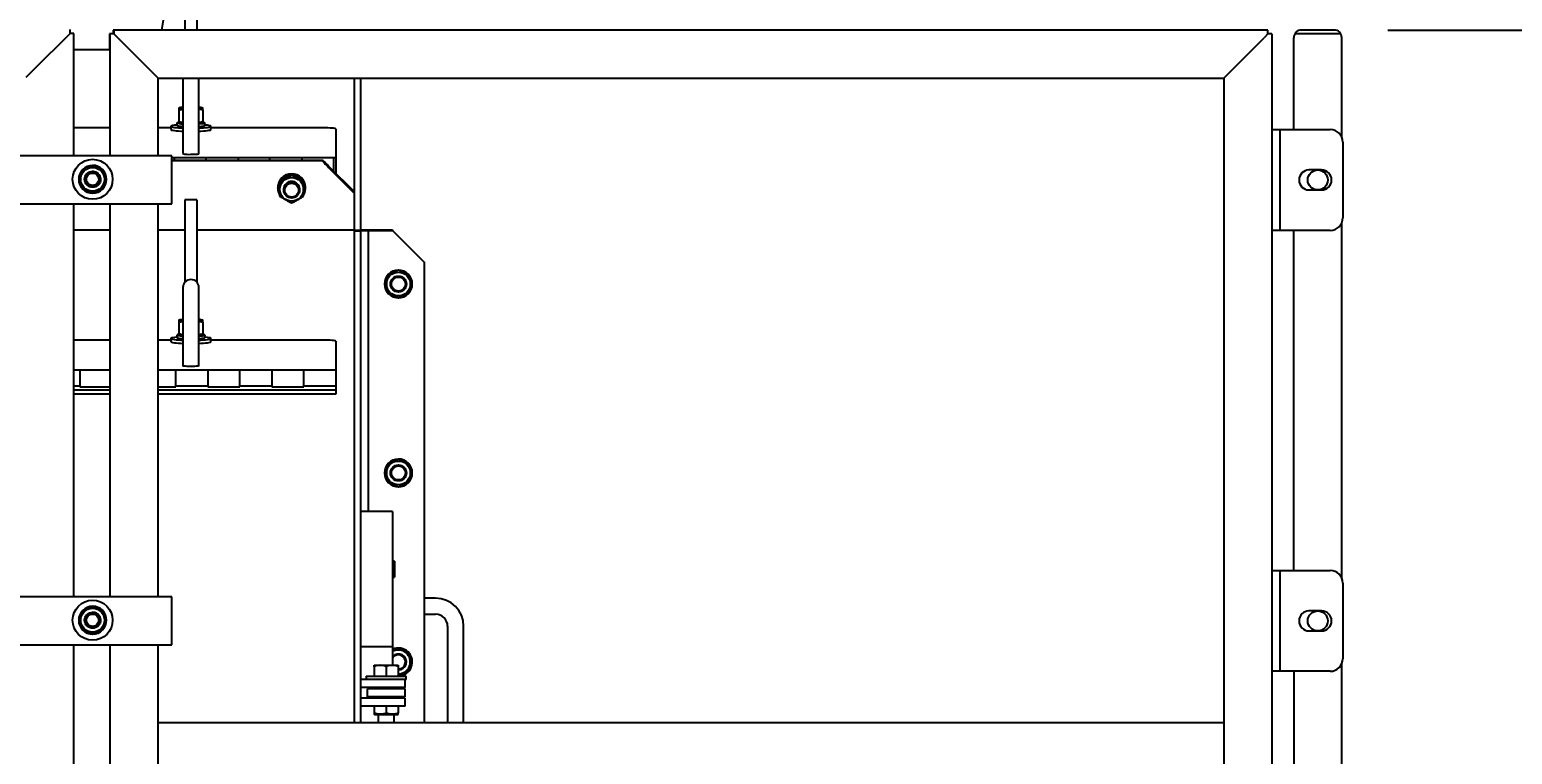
# Model space of a CAD drawing. Header units: millimetres. Extents: x 1293 to 41893, y 1011 to 26911.
# Drawn here: x 25248 to 26033, y 6702 to 7086 of the extents above; entities that cross this region are included whole.
import ezdxf

# ---------------------------------------------------------------- set-up
doc = ezdxf.new("R2010")
doc.units = ezdxf.units.MM
doc.header["$LTSCALE"] = 50
doc.layers.add('CAPA_1', color=7, linetype='Continuous')
doc.styles.add('SLDTEXTSTYLE0', font='TXT', dxfattribs={"width": 0.75})
doc.dimstyles.new('SLDDIMSTYLE0', dxfattribs={"dimtxt": 100, "dimasz": 100, "dimexe": 0, "dimexo": 0.0625, "dimgap": 25, "dimtad": 2, "dimdec": 0, "dimlfac": 1.5, "dimrnd": 1e-09, "dimzin": 12, "dimdsep": 46, "dimtxsty": 'SLDTEXTSTYLE0', "dimsah": 1, "dimcen": 0.09, "dimadec": 0, "dimazin": 3, "dimtfac": 1, "dimtdec": 0, "dimtofl": 0, "dimtmove": 0, "dimatfit": 3, "dimfxl": 1, "dimfrac": 2, "dimtolj": 1, "dimtzin": 12, "dimarcsym": 0})

# ---------------------------------------------------------------- blocks, each defined once
blk = doc.blocks.new('_D_24')
at = {"layer": 'CAPA_1', "transparency": 16777216}
for p, q in [((25738.45, 8765.65), (26713.41, 8765.65)), ((26663.41, 8765.65), (26663.41, 4708.49)), ((25889.21, 4708.49), (26713.41, 4708.49))]:
    blk.add_line(p, q, dxfattribs=at)
for points in [[(26663.41, 8765.65), (26648.02, 8665.65), (26678.79, 8665.65)], [(26663.41, 4708.49), (26678.79, 4808.49), (26648.02, 4808.49)]]:
    blk.add_solid(points, dxfattribs=at)
at = {"layer": 'CAPA_1', "transparency": 16777216, "insert": (26534.5, 6589.29), "char_height": 100, "attachment_point": 1, "rotation": 90, "style": 'SLDTEXTSTYLE0'}
blk.add_mtext('6086', dxfattribs=at)
blk = doc.blocks.new('_D_27')
at = {"layer": 'CAPA_1', "transparency": 16777216}
for p, q in [((25966.9, 7085.53), (26435.9, 7085.53)), ((26385.9, 7085.53), (26385.9, 4708.49)), ((25889.21, 4708.49), (26435.9, 4708.49))]:
    blk.add_line(p, q, dxfattribs=at)
for points in [[(26385.9, 7085.53), (26370.52, 6985.53), (26401.28, 6985.53)], [(26385.9, 4708.49), (26401.28, 4808.49), (26370.52, 4808.49)]]:
    blk.add_solid(points, dxfattribs=at)
at = {"layer": 'CAPA_1', "transparency": 16777216, "insert": (26256.99, 5749.23), "char_height": 100, "attachment_point": 1, "rotation": 90, "style": 'SLDTEXTSTYLE0'}
blk.add_mtext('3566', dxfattribs=at)
blk = doc.blocks.new('_D_28')
at = {"layer": 'CAPA_1', "transparency": 16777216}
for p, q in [((23097.89, 7144.96), (23097.89, 9212.28)), ((25942.46, 7144.96), (25942.46, 9212.28)), ((25942.46, 9162.28), (23097.89, 9162.28))]:
    blk.add_line(p, q, dxfattribs=at)
for points in [[(23097.89, 9162.28), (23197.89, 9146.89), (23197.89, 9177.66)], [(25942.46, 9162.28), (25842.46, 9177.66), (25842.46, 9146.89)]]:
    blk.add_solid(points, dxfattribs=at)
at = {"layer": 'CAPA_1', "transparency": 16777216, "insert": (24372.4, 9291.18), "char_height": 100, "attachment_point": 1, "style": 'SLDTEXTSTYLE0'}
blk.add_mtext('4267', dxfattribs=at)

msp = doc.modelspace()

# ---------------------------------------------------------------- linework, layer by layer
at = {"color": 7, "linetype": 'Continuous', "lineweight": 25}
for p, q in [((25317.9365508, 7085.5262403), (25530.5654071, 8380.2996999)), ((25330.1154593, 7135.1772615), (25330.1154593, 7085.5262403)), ((25336.4654593, 7135.1772615), (25336.4654593, 7085.5262403)), ((25249.9746964, 7064.3902403), (25269.3106964, 7083.7262403)), ((25269.3106964, 7083.7262403), (25269.3106964, 7085.7262403)), ((25271.3106964, 7083.7262403), (25269.3106964, 7083.7262403)), ((25271.3106964, 7018.8595736), (25271.3106964, 7083.7262403)), ((25290.1820298, 7083.4942403), (25290.1820298, 7074.9605382)), ((25292.5340298, 7083.4942403), (25290.1820298, 7083.4942403)), ((25290.5020298, 7018.8595736), (25290.5020298, 7083.4942403)), ((25292.2140298, 7085.5262403), (25292.2140298, 7083.4942403)), ((25903.3966964, 7085.5262403), (25292.2140298, 7085.5262403)), ((25292.5340298, 7085.5262403), (25292.5340298, 7083.4942403)), ((25292.5340298, 7083.4942403), (25294.5660298, 7081.4622403)), ((25294.5660298, 7081.4622403), (25311.8380298, 7064.1902403)), ((25884.0926964, 7064.1902403), (25901.3646964, 7081.4622403)), ((25903.3966964, 7083.4942403), (25901.3646964, 7081.4622403)), ((25903.3966964, 7083.4942403), (25903.3966964, 7085.5262403)), ((25905.4286964, 7083.4942403), (25903.3966964, 7083.4942403)), ((25905.4286964, 7083.4942403), (25905.4286964, 6289.4929069)), ((25917.0620298, 7032.8262403), (25917.0620298, 7081.4622403)), ((25941.917557, 7083.4942403), (25917.6065025, 7083.4942403)), ((25938.3980298, 7085.5262403), (25921.1260298, 7085.5262403)), ((25942.4620298, 7028.7723627), (25942.4620298, 7081.4622403)), ((25290.5020298, 7074.9605382), (25271.3106964, 7074.9605382)), ((25249.9746964, 7064.3902403), (25245.9106964, 7060.3262403)), ((25311.8380298, 7064.1902403), (25315.9020298, 7060.1262403)), ((25884.0926964, 7064.1902403), (25880.0286964, 7060.1262403)), ((25315.9020298, 7018.8595736), (25315.9020298, 7060.1262403)), ((25315.9020298, 7060.1262403), (25880.0286964, 7060.1262403)), ((25329.0571259, 7060.1262403), (25329.0571259, 7020.1332965)), ((25337.5237926, 7020.1332965), (25337.5237926, 7060.1262403)), ((25419.9571259, 6718.8595736), (25419.9571259, 7060.1262403)), ((25423.1321259, 7060.1262403), (25423.1321259, 6718.8595736)), ((25880.0286964, 7060.1262403), (25880.0286964, 6289.4929069)), ((25327.0670911, 7044.2602071), (25326.9404593, 7044.1883153)), ((25326.9404593, 7043.2441342), (25326.9404593, 7037.0506471)), ((25339.6404593, 7044.1883153), (25339.5138275, 7044.2602071)), ((25339.6404593, 7043.2441342), (25339.6404593, 7037.0506471)), ((25290.5020298, 7033.772062), (25271.3106964, 7033.772062)), ((25322.7071259, 7033.772062), (25315.9020298, 7033.772062)), ((25322.7071259, 7034.54913), (25322.7071259, 7032.8628109)), ((25325.9244593, 7036.2649597), (25325.9244593, 7035.0761047)), ((25325.9549712, 7036.3258572), (25326.4819459, 7036.8484571)), ((25325.9552261, 7035.014954), (25326.4821825, 7034.4923723)), ((25326.4819459, 7036.8484571), (25326.9404593, 7036.8446506)), ((25326.4870518, 7036.8533299), (25326.4821368, 7036.8484555)), ((25326.4870518, 7036.8533299), (25326.9404593, 7036.8492382)), ((25326.9404593, 7036.7731996), (25327.0670911, 7036.7013077)), ((25339.5138275, 7036.7013077), (25339.6404593, 7036.7731996)), ((25340.6256925, 7036.3261105), (25340.098736, 7036.8486922)), ((25340.098736, 7034.4923723), (25340.6256925, 7035.014954)), ((25340.6564593, 7035.0761047), (25340.6564593, 7036.2649597)), ((25343.8737926, 7032.8628109), (25343.8737926, 7034.54913)), ((25403.2904593, 7033.772062), (25343.8737926, 7033.772062)), ((25409.9571259, 7033.1658946), (25409.9571259, 7009.7701801)), ((25905.4286964, 7032.8262403), (25936.3286964, 7032.8262403)), ((25909.6620298, 7032.8262403), (25909.6620298, 6979.4929069)), ((25942.9953631, 7026.1595736), (25942.9953631, 6986.1595736)), ((25323.2396964, 7018.8595736), (25238.5730298, 7018.8595736)), ((25323.2396964, 6993.4595736), (25323.2396964, 7018.8595736)), ((25409.9571259, 7017.8531137), (25323.2396964, 7017.8531137)), ((25403.0369443, 7016.4365152), (25323.2396964, 7016.4365152)), ((25403.0237926, 7016.3271345), (25323.2396964, 7016.3271345)), ((25324.3571259, 7017.8531137), (25324.3571259, 7016.4365152)), ((25341.2904593, 7016.4365152), (25341.2904593, 7017.8531137)), ((25358.2237926, 7017.8531137), (25358.2237926, 7016.4365152)), ((25375.1571259, 7016.4365152), (25375.1571259, 7017.8531137)), ((25392.0904593, 7017.8531137), (25392.0904593, 7016.4365152)), ((25403.0237926, 7016.2309054), (25403.0237926, 7016.4233635)), ((25403.0237926, 7016.3271345), (25419.9571259, 6999.4639435)), ((25409.0237926, 7010.7369043), (25409.0237926, 7017.8531137)), ((25277.7089903, 7008.3581085), (25277.3298396, 7008.2139364)), ((25277.8221015, 7008.9969241), (25278.0618247, 7009.0648359)), ((25278.0016898, 7009.2146077), (25278.1423296, 7009.3161706)), ((25386.6237926, 7009.1759353), (25386.6237926, 7008.5819318)), ((25406.1987926, 7013.5502024), (25419.9571259, 6999.8488598)), ((25406.1987926, 7012.7803699), (25419.9571259, 6999.0790272)), ((25931.7786964, 7011.4512403), (25925.1120298, 7011.4512403)), ((25277.1245471, 7007.5975787), (25277.2622805, 7007.6753309)), ((25379.2577926, 7001.97633), (25379.2577926, 7002.0848764)), ((25379.7869593, 7001.9282155), (25379.2577926, 7001.97633)), ((25379.258021, 7001.9185703), (25379.258021, 7001.9763093)), ((25379.258021, 7001.9185703), (25379.7871712, 7001.8746052)), ((25380.3211139, 7001.9282155), (25379.7869593, 7001.9282155)), ((25380.3213093, 7001.8787937), (25379.7871712, 7001.8746052)), ((25380.2737926, 7005.5253588), (25380.2737926, 7004.9313892)), ((25382.3904593, 7001.2261282), (25382.3904593, 7000.7954839)), ((25390.8571259, 7000.7954839), (25390.8571259, 7001.2261282)), ((25392.9737926, 7005.5253588), (25392.9737926, 7004.9313892)), ((25393.9897926, 7001.97633), (25393.9897926, 7002.0848764)), ((25925.1120298, 7000.8679069), (25931.7786964, 7000.8679069)), ((25238.5730298, 6993.4595736), (25323.2396964, 6993.4595736)), ((25271.3106964, 6785.5262403), (25271.3106964, 6993.4595736)), ((25281.2661964, 7000.1694069), (25281.2661964, 6999.1534069)), ((25281.316198, 7000.1694069), (25281.3200298, 6999.6827856)), ((25281.3241964, 6999.1536353), (25281.3200298, 6999.6827856)), ((25290.5020298, 6785.5262403), (25290.5020298, 6993.4595736)), ((25315.9020298, 6785.5262403), (25315.9020298, 6993.4595736)), ((25336.4654593, 6995.6084048), (25330.1154593, 6995.6084048)), ((25330.1154593, 6995.6084048), (25330.1154593, 6952.0113739)), ((25336.4654593, 6995.6084048), (25336.4654593, 6952.0113739)), ((25290.5020298, 6979.5214224), (25271.3106964, 6979.5214224)), ((25330.1154593, 6979.5214224), (25315.9020298, 6979.5214224)), ((25419.9571259, 6979.5214224), (25336.4654593, 6979.5214224)), ((25419.9571259, 6979.6823797), (25423.1321259, 6979.6823797)), ((25419.9571259, 6979.1954288), (25423.1321259, 6979.1954288)), ((25423.1321259, 6979.7855382), (25440.0654593, 6979.7855382)), ((25423.1321259, 6979.4389042), (25440.0654593, 6979.4389042)), ((25427.3654593, 6830.7855382), (25427.3654593, 6979.4389042)), ((25440.0654593, 6979.7855382), (25440.0654593, 6979.4389042)), ((25440.0654593, 6979.4389042), (25453.8237926, 6965.6805709)), ((25936.3286964, 6979.4929069), (25905.4286964, 6979.4929069)), ((25917.0620298, 6799.4929069), (25917.0620298, 6979.4929069)), ((25942.4620298, 6795.4390293), (25942.4620298, 6983.5467845)), ((25453.8237926, 6965.6805709), (25456.9987926, 6962.5055709)), ((25456.9987926, 6718.8595736), (25456.9987926, 6962.5055709)), ((25329.0571259, 6949.2112871), (25329.0571259, 6907.8419707)), ((25337.5237926, 6907.8419707), (25337.5237926, 6949.2112871)), ((25436.8294473, 6951.1122212), (25435.7661259, 6951.1122212)), ((25435.7663543, 6951.0542212), (25436.2955046, 6951.0583879)), ((25436.8296427, 6951.0625938), (25436.2955046, 6951.0583879)), ((25327.0670911, 6931.9688813), (25326.9404593, 6931.8969894)), ((25326.9404593, 6930.9528083), (25326.9404593, 6924.7593212)), ((25339.6404593, 6931.8969894), (25339.5138275, 6931.9688813)), ((25339.6404593, 6930.9528083), (25339.6404593, 6924.7593212)), ((25322.7071259, 6922.2578042), (25322.7071259, 6920.5714851)), ((25325.9244593, 6923.9736338), (25325.9244593, 6922.7847789)), ((25326.4821825, 6924.5573663), (25325.9552261, 6924.0347846)), ((25325.9552261, 6922.7236281), (25326.4821825, 6922.2010464)), ((25326.9404593, 6924.4818738), (25327.0670911, 6924.4099819)), ((25339.5138275, 6924.4099819), (25339.6404593, 6924.4818738)), ((25339.6404593, 6924.5579124), (25340.0938668, 6924.562004)), ((25339.6404593, 6924.5533248), (25340.0989726, 6924.5571312)), ((25340.0987818, 6924.5571296), (25340.0938668, 6924.562004)), ((25340.098736, 6922.2010464), (25340.6256925, 6922.7236281)), ((25340.0989726, 6924.5571312), (25340.6259473, 6924.0345313)), ((25340.6564593, 6922.7847789), (25340.6564593, 6923.9736338)), ((25343.8737926, 6920.5714851), (25343.8737926, 6922.2578042)), ((25290.5020298, 6921.4807361), (25271.3106964, 6921.4807361)), ((25322.7071259, 6921.4807361), (25315.9020298, 6921.4807361)), ((25403.2904593, 6921.4807361), (25343.8737926, 6921.4807361)), ((25409.9571259, 6920.8745687), (25409.9571259, 6892.859859)), ((25290.5020298, 6905.5617879), (25271.3106964, 6905.5617879)), ((25274.4904593, 6905.5617879), (25274.4904593, 6896.6155652)), ((25409.9571259, 6905.5617879), (25315.9020298, 6905.5617879)), ((25325.2904593, 6896.6155652), (25325.2904593, 6905.5617879)), ((25342.2237926, 6905.5617879), (25342.2237926, 6896.6155652)), ((25359.1571259, 6896.6155652), (25359.1571259, 6905.5617879)), ((25376.0904593, 6905.5617879), (25376.0904593, 6896.6155652)), ((25393.0237926, 6896.6155652), (25393.0237926, 6905.5617879)), ((25274.4904593, 6896.9927216), (25271.3106964, 6896.9927216)), ((25290.5020298, 6894.8834419), (25271.3106964, 6894.8834419)), ((25290.5020298, 6892.859859), (25271.3106964, 6892.859859)), ((25274.4904593, 6896.6155652), (25290.5020298, 6896.6155652)), ((25315.9020298, 6896.6155652), (25325.2904593, 6896.6155652)), ((25409.9571259, 6894.8834419), (25315.9020298, 6894.8834419)), ((25409.9571259, 6892.859859), (25315.9020298, 6892.859859)), ((25342.2237926, 6896.9927216), (25325.2904593, 6896.9927216)), ((25342.2237926, 6896.6155652), (25359.1571259, 6896.6155652)), ((25376.0904593, 6896.9927216), (25359.1571259, 6896.9927216)), ((25376.0904593, 6896.6155652), (25393.0237926, 6896.6155652)), ((25409.9571259, 6896.9927216), (25393.0237926, 6896.9927216)), ((25436.8294473, 6851.1122212), (25435.7661259, 6851.1122212)), ((25435.7663543, 6851.0542212), (25436.2955046, 6851.0583879)), ((25436.8296427, 6851.0625938), (25436.2955046, 6851.0583879)), ((25440.0654593, 6830.7855382), (25423.1321259, 6830.7855382)), ((25440.0654593, 6830.7855382), (25440.0654593, 6749.3172182)), ((25441.1321259, 6804.3522048), (25440.0654593, 6804.3522048)), ((25441.1321259, 6804.3522048), (25441.1321259, 6795.8855382)), ((25905.4286964, 6799.4929069), (25936.3286964, 6799.4929069)), ((25909.6620298, 6799.4929069), (25909.6620298, 6746.1595736)), ((25440.0654593, 6795.8855382), (25441.1321259, 6795.8855382)), ((25942.9953631, 6792.8262403), (25942.9953631, 6752.8262403)), ((25323.2396964, 6785.5262403), (25238.5730298, 6785.5262403)), ((25323.2396964, 6760.1262403), (25323.2396964, 6785.5262403)), ((25462.8154593, 6784.8522048), (25456.9987926, 6784.8522048)), ((25278.0016898, 6775.8812744), (25278.1423296, 6775.9828372)), ((25456.9987926, 6776.3855382), (25462.8154593, 6776.3855382)), ((25931.7786964, 6778.1179069), (25925.1120298, 6778.1179069)), ((25281.2661964, 6766.8360736), (25281.2661964, 6765.8200736)), ((25281.316198, 6766.8360736), (25281.3200298, 6766.3494522)), ((25281.3241964, 6765.820302), (25281.3200298, 6766.3494522)), ((25469.1654593, 6770.0355382), (25469.1654593, 6718.8595736)), ((25477.6321259, 6718.8595736), (25477.6321259, 6770.0355382)), ((25925.1120298, 6767.5345736), (25931.7786964, 6767.5345736)), ((25238.5730298, 6760.1262403), (25323.2396964, 6760.1262403)), ((25271.3106964, 6224.3595736), (25271.3106964, 6760.1262403)), ((25290.5020298, 6289.4929069), (25290.5020298, 6760.1262403)), ((25315.9020298, 6289.4929069), (25315.9020298, 6760.1262403)), ((25440.0654593, 6759.0953735), (25423.1321259, 6759.0953735)), ((25430.3821259, 6749.3172182), (25443.0821259, 6749.3172182)), ((25942.4620298, 6289.4929069), (25942.4620298, 6750.2134512)), ((25447.3154593, 6741.8022048), (25423.1321259, 6741.8022048)), ((25426.1487926, 6743.4955382), (25426.1487926, 6741.8022048)), ((25426.1487926, 6743.4955382), (25447.3154593, 6743.4955382)), ((25430.3821259, 6748.7501832), (25430.3821259, 6743.4955382)), ((25436.7321259, 6748.7501832), (25436.7321259, 6743.4955382)), ((25443.0821259, 6748.7501832), (25443.0821259, 6743.4955382)), ((25446.7321259, 6737.5688715), (25446.7321259, 6741.8022048)), ((25447.3154593, 6741.8022048), (25447.3154593, 6743.4955382)), ((25936.3286964, 6746.1595736), (25905.4286964, 6746.1595736)), ((25917.0620298, 6746.1595736), (25917.0620298, 6289.4929069)), ((25446.7321259, 6737.5688715), (25423.1321259, 6737.5688715)), ((25426.7321259, 6732.6688715), (25426.7321259, 6736.9022048)), ((25446.7321259, 6736.9022048), (25426.7321259, 6736.9022048)), ((25432.4987926, 6737.5688715), (25432.4987926, 6736.9022048)), ((25440.9654593, 6736.9022048), (25440.9654593, 6737.5688715)), ((25446.7321259, 6732.6688715), (25446.7321259, 6736.9022048)), ((25446.7321259, 6732.0022048), (25423.1321259, 6732.0022048)), ((25446.7321259, 6727.7688715), (25423.1321259, 6727.7688715)), ((25446.7321259, 6732.6688715), (25426.7321259, 6732.6688715)), ((25429.3661259, 6732.0022048), (25429.3661259, 6732.6688715)), ((25430.3821259, 6727.7688715), (25430.3821259, 6723.956347)), ((25436.7321259, 6727.7688715), (25436.7321259, 6723.9561608)), ((25443.0821259, 6727.7688715), (25443.0821259, 6723.956347)), ((25444.0981259, 6732.0022048), (25444.0981259, 6732.6688715)), ((25446.7321259, 6727.7688715), (25446.7321259, 6732.0022048)), ((25880.0286964, 6718.8595736), (25315.9020298, 6718.8595736)), ((25430.3821259, 6723.3891258), (25430.4294473, 6723.3618048)), ((25430.4294473, 6723.3618048), (25443.0348046, 6723.3618048)), ((25432.4987926, 6723.3618048), (25432.4987926, 6718.8595736)), ((25440.9654593, 6718.8595736), (25440.9654593, 6723.3618048))]:
    msp.add_line(p, q, dxfattribs=at)
at = {"color": 7, "linetype": 'Continuous', "lineweight": 25, "flags": 128}
for points in [[(25329.0571259, 7044.5941398), (25328.8337925, 7044.5748034), (25328.0499735, 7044.487962), (25327.4675435, 7044.3888855), (25327.1088848, 7044.2813812), (25326.9877806, 7044.1695805), (25327.1088848, 7044.0577797), (25327.4675435, 7043.9502754), (25328.0499735, 7043.8511989), (25328.8337925, 7043.7643576), (25329.0571259, 7043.7450211)], [(25325.9244593, 7035.2400949), (25325.532327, 7035.2036539), (25324.5460989, 7035.0912077), (25323.7552054, 7034.9666523), (25323.1773137, 7034.8327702), (25322.825333, 7034.692552), (25322.7071259, 7034.54913), (25322.825333, 7034.405708), (25323.1773137, 7034.2654899), (25323.7552054, 7034.1316077), (25324.5460989, 7034.0070524), (25325.532327, 7033.8946061), (25326.6918589, 7033.7967809), (25327.9987926, 7033.7157619), (25329.0571259, 7033.6671761)], [(25322.7071259, 7032.8628109), (25322.825333, 7032.7193889), (25323.1773137, 7032.5791708), (25323.7552054, 7032.4452887), (25324.5460989, 7032.3207333), (25325.532327, 7032.208287), (25326.6918589, 7032.1104618), (25327.9987926, 7032.0294428), (25329.0571259, 7031.980857)], [(25325.9244593, 7035.0761047), (25325.95312, 7035.0170798), (25326.1865079, 7034.8990497), (25326.6476521, 7034.7866961), (25327.3217684, 7034.6836211), (25328.187244, 7034.5931294), (25329.0571259, 7034.5280078)], [(25329.0571259, 7035.7168627), (25328.187244, 7035.7819843), (25327.3217684, 7035.8724761), (25326.6476521, 7035.9755511), (25326.1865079, 7036.0879047), (25325.95312, 7036.2059347), (25325.9549712, 7036.3258572)], [(25326.4819459, 7036.8484571), (25326.4871769, 7036.7304245), (25326.7376822, 7036.6146094), (25327.2244305, 7036.5051874), (25327.9298734, 7036.4061032), (25328.8285779, 7036.3209292), (25329.0571259, 7036.3037997)], [(25326.8521508, 7037.0010715), (25326.7373213, 7036.9691491), (25326.4870518, 7036.8533299)], [(25337.5237926, 7036.3037997), (25338.2434453, 7036.3634251), (25339.0449556, 7036.4562734), (25339.6390029, 7036.5612231), (25340.0041703, 7036.6744905), (25340.1272926, 7036.791992), (25340.003931, 7036.9094914), (25339.7420839, 7036.9976509)], [(25340.6256925, 7036.3261105), (25340.6563542, 7036.2613828), (25340.5312615, 7036.1420009), (25340.1740248, 7036.0265611), (25339.5960973, 7035.9187644), (25338.8160077, 7035.822067), (25337.8587661, 7035.7395689), (25337.5237926, 7035.7168627)], [(25337.5237926, 7034.5280078), (25337.8587661, 7034.550714), (25338.8160077, 7034.633212), (25339.5960973, 7034.7299095), (25340.1740248, 7034.8377061), (25340.5312615, 7034.9531459), (25340.6563542, 7035.0725279), (25340.6564593, 7035.0761047)], [(25337.5237926, 7033.6671761), (25338.5821259, 7033.7157619), (25339.8890597, 7033.7967809), (25341.0485916, 7033.8946061), (25342.0348196, 7034.0070524), (25342.8257131, 7034.1316077), (25343.4036048, 7034.2654899), (25343.7555855, 7034.405708), (25343.8737926, 7034.54913)], [(25337.5237926, 7031.980857), (25338.5821259, 7032.0294428), (25339.8890597, 7032.1104618), (25341.0485916, 7032.208287), (25342.0348196, 7032.3207333), (25342.8257131, 7032.4452887), (25343.4036048, 7032.5791708), (25343.7555855, 7032.7193889), (25343.8737926, 7032.8628109)], [(25343.8737926, 7034.54913), (25343.7555855, 7034.692552), (25343.4036048, 7034.8327702), (25342.8257131, 7034.9666523), (25342.0348196, 7035.0912077), (25341.0485916, 7035.2036539), (25340.6564593, 7035.2400949)], [(25409.9571259, 7033.1658946), (25409.8290278, 7033.284152), (25409.4496562, 7033.3978648), (25408.83359, 7033.5026631), (25408.0045045, 7033.5945196), (25406.9942608, 7033.6699043), (25405.8416822, 7033.7259202), (25404.5910614, 7033.7604146), (25403.2904593, 7033.772062)], [(25333.2904593, 7019.7483803), (25334.3035623, 7019.7595652), (25335.2577874, 7019.7924701), (25336.0976785, 7019.8451826), (25336.7744243, 7019.9146392), (25337.2486947, 7019.9968034), (25337.4929268, 7020.0869), (25337.5237926, 7020.1332965)], [(25285.4031282, 7005.6211273), (25285.468664, 7006.009135), (25285.4995298, 7006.5194069)], [(25380.2555172, 7004.4053519), (25379.9102012, 7003.2151399), (25379.7869593, 7001.9282155)], [(25379.7871712, 7001.8746052), (25379.9205848, 7000.5886871), (25380.2724316, 6999.4083798)], [(25278.7787564, 7000.1511315), (25279.9739191, 6999.8058156), (25281.2661964, 6999.6825736)], [(25281.3200298, 6999.6827856), (25282.6112966, 6999.8161991), (25283.7965134, 7000.168046)], [(25436.7638505, 6953.5996612), (25436.4185346, 6952.4044985), (25436.2952926, 6951.1122212)], [(25436.2955046, 6951.0583879), (25436.4289181, 6949.767121), (25436.780765, 6948.5819043)], [(25329.0571259, 6932.302814), (25328.8337925, 6932.2834775), (25328.0499735, 6932.1966362), (25327.4675435, 6932.0975597), (25327.1088848, 6931.9900554), (25326.9877806, 6931.8782546), (25327.1088848, 6931.7664539), (25327.4675435, 6931.6589496), (25328.0499735, 6931.559873), (25328.8337925, 6931.4730317), (25329.0571259, 6931.4536953)], [(25325.9244593, 6922.9487691), (25325.532327, 6922.912328), (25324.5460989, 6922.7998818), (25323.7552054, 6922.6753264), (25323.1773137, 6922.5414443), (25322.825333, 6922.4012261), (25322.7071259, 6922.2578042), (25322.825333, 6922.1143822), (25323.1773137, 6921.974164), (25323.7552054, 6921.8402819), (25324.5460989, 6921.7157265), (25325.532327, 6921.6032803), (25326.6918589, 6921.505455), (25327.9987926, 6921.424436), (25329.0571259, 6921.3758502)], [(25325.9244593, 6922.7847789), (25325.9245643, 6922.781202), (25326.0496571, 6922.6618201), (25326.4068938, 6922.5463802), (25326.9848212, 6922.4385836), (25327.7649108, 6922.3418862), (25328.7221524, 6922.2593881), (25329.0571259, 6922.2366819)], [(25329.0571259, 6923.4255369), (25328.7221524, 6923.4482431), (25327.7649108, 6923.5307411), (25326.9848212, 6923.6274386), (25326.4068938, 6923.7352352), (25326.0496571, 6923.850675), (25325.9245643, 6923.970057), (25325.9552261, 6924.0347846)], [(25326.8461366, 6924.7082086), (25326.5769875, 6924.6181655), (25326.453626, 6924.5006661), (25326.5767483, 6924.3831646), (25326.9419157, 6924.2698973), (25327.5359629, 6924.1649476), (25328.3374733, 6924.0720993), (25329.0571259, 6924.0124739)], [(25337.5237926, 6924.0124739), (25337.7523406, 6924.0296033), (25338.6510452, 6924.1147774), (25339.3564881, 6924.2138615), (25339.8432363, 6924.3232836), (25340.0937416, 6924.4390986), (25340.0989726, 6924.5571312)], [(25340.6259473, 6924.0345313), (25340.6277985, 6923.9146089), (25340.3944107, 6923.7965788), (25339.9332664, 6923.6842252), (25339.2591502, 6923.5811502), (25338.3936746, 6923.4906585), (25337.5237926, 6923.4255369)], [(25337.5237926, 6922.2366819), (25338.3936746, 6922.3018035), (25339.2591502, 6922.3922953), (25339.9332664, 6922.4953703), (25340.3944107, 6922.6077239), (25340.6277985, 6922.7257539), (25340.6564593, 6922.7847789)], [(25337.5237926, 6921.3758502), (25338.5821259, 6921.424436), (25339.8890597, 6921.505455), (25341.0485916, 6921.6032803), (25342.0348196, 6921.7157265), (25342.8257131, 6921.8402819), (25343.4036048, 6921.974164), (25343.7555855, 6922.1143822), (25343.8737926, 6922.2578042)], [(25340.0938668, 6924.562004), (25339.8435973, 6924.6778233), (25339.7426751, 6924.7061717)], [(25343.8737926, 6922.2578042), (25343.7555855, 6922.4012261), (25343.4036048, 6922.5414443), (25342.8257131, 6922.6753264), (25342.0348196, 6922.7998818), (25341.0485916, 6922.912328), (25340.6564593, 6922.9487691)], [(25322.7071259, 6920.5714851), (25322.825333, 6920.4280631), (25323.1773137, 6920.2878449), (25323.7552054, 6920.1539628), (25324.5460989, 6920.0294074), (25325.532327, 6919.9169612), (25326.6918589, 6919.8191359), (25327.9987926, 6919.7381169), (25329.0571259, 6919.6895311)], [(25337.5237926, 6919.6895311), (25338.5821259, 6919.7381169), (25339.8890597, 6919.8191359), (25341.0485916, 6919.9169612), (25342.0348196, 6920.0294074), (25342.8257131, 6920.1539628), (25343.4036048, 6920.2878449), (25343.7555855, 6920.4280631), (25343.8737926, 6920.5714851)], [(25409.9571259, 6920.8745687), (25409.8290278, 6920.9928261), (25409.4496562, 6921.1065389), (25408.83359, 6921.2113373), (25408.0045045, 6921.3031938), (25406.9942608, 6921.3785785), (25405.8416822, 6921.4345944), (25404.5910614, 6921.4690888), (25403.2904593, 6921.4807361)], [(25337.5237926, 6907.8419707), (25337.4929268, 6907.7955742), (25337.2486947, 6907.7054775), (25336.7744243, 6907.6233133), (25336.0976785, 6907.5538567), (25335.2577874, 6907.5011443), (25334.3035623, 6907.4682394), (25333.2904593, 6907.4570544), (25332.2773563, 6907.4682394), (25331.3231312, 6907.5011443), (25330.48324, 6907.5538567), (25329.8064942, 6907.6233133), (25329.3322238, 6907.7054775), (25329.0879917, 6907.7955742), (25329.0571259, 6907.8419707)], [(25436.7638505, 6853.5996612), (25436.4185346, 6852.4044985), (25436.2952926, 6851.1122212)], [(25436.2955046, 6851.0583879), (25436.4289181, 6849.767121), (25436.780765, 6848.5819043)], [(25285.4031282, 6772.287794), (25285.468664, 6772.6758017), (25285.4995298, 6773.1860736)], [(25278.7787564, 6766.8177982), (25279.9739191, 6766.4724822), (25281.2661964, 6766.3492403)], [(25281.3200298, 6766.3494522), (25282.6112966, 6766.4828658), (25283.7965134, 6766.8347126)]]:
    msp.add_lwpolyline(points, dxfattribs=at)
at = {"color": 7, "linetype": 'Continuous', "lineweight": 25}
for centre, radius in [((25281.2661964, 7006.5194069), 10.5833333), ((25281.2661964, 7006.5194069), 6.3026787), ((25281.2661964, 7006.5194069), 3.2564103), ((25929.7620298, 7006.1595736), 5.2916667), ((25386.6409946, 7001.2227256), 6.2854776), ((25386.6366751, 7000.7928494), 4.2204517), ((25386.6338266, 7000.7500224), 3.6941336), ((25443.1321259, 6951.1122212), 6.3026787), ((25443.1321259, 6951.1122212), 4.2333333), ((25443.1321259, 6951.1122212), 3.7041667), ((25443.1321259, 6851.1122212), 6.3026787), ((25443.1321259, 6851.1122212), 4.2333333), ((25443.1321259, 6851.1122212), 3.7041667), ((25281.2661964, 6773.1860736), 10.5833333), ((25281.2661964, 6773.1860736), 6.3026787), ((25281.2661964, 6773.1860736), 3.2564103), ((25929.7620298, 6772.8262403), 5.2916667)]:
    msp.add_circle(centre, radius, dxfattribs=at)
for centre, radius, start, end in [((25921.1260298, 7081.4622403), 4.064, 90, 180.0000198478), ((25938.3980298, 7081.4622403), 4.064, 0, 89.999981276), ((25337.533857, 7039.3878156), 5.2063339, 66.7007314713, 90.1107589531), ((25337.6810382, 7048.2339693), 4.4917014, 267.9937780322, 295.1947315434), ((25328.9644414, 7041.4085196), 7.3481088, 250.256544199, 270.7227130538), ((25337.5804481, 7041.6235815), 7.5627984, 269.5707737273, 289.4499690198), ((25936.3286964, 7026.1595736), 6.6666667, 0, 90), ((25332.3236538, 7032.5870837), 12.8750541, 255.302849881, 274.3064725278), ((25281.2661964, 7006.5194069), 7.366, 270.4511525322, 270), ((25281.2661964, 7006.5194069), 6.8368333, 130.7913537977, 169.9220115481), ((25281.2661964, 7006.5194069), 6.8368333, 70.8297520957, 109.2999914694), ((25281.2661964, 7006.5194069), 4.2333333, 0, 44.8882918229), ((25281.2661964, 7006.5194069), 6.8368333, 10.3387467869, 49.1118955887), ((25386.6237926, 7002.0619788), 7.3660356, 0.178106662, 179.821893338), ((25386.617422, 7001.9668278), 7.3596356, 330.8857925283, 179.9260238239), ((25386.6170604, 7001.8940944), 6.8418669, 98.7887450956, 141.0935268714), ((25386.629938, 7001.8927383), 6.8432599, 40.3162379897, 80.4502430607), ((25925.1120298, 7006.1595736), 5.2916667, 90, 270), ((25931.7786964, 7006.1595736), 5.2916667, 270, 90), ((25281.2661964, 7006.5194069), 6.8368333, 189.7625695076, 230.7982485159), ((25281.2661964, 7006.5194069), 6.8368333, 309.5426454977, 349.7086451468), ((25386.570149, 7001.9772196), 7.3123632, 180.4595496332, 209.5665076099), ((25386.6237926, 7001.2137074), 4.2333516, 0.1681085943, 179.8318914057), ((25386.6779288, 7001.9282164), 6.7826516, 340.7537765868, 19.3765066457), ((25936.3286964, 6986.1595736), 6.6666667, 270, 0), ((25333.2904593, 6949.2112871), 4.2333333, 0, 180), ((25443.1321259, 6951.1122212), 7.366, 180.4511525322, 180), ((25443.1321259, 6951.1122212), 6.8368333, 99.7625695078, 140.7982485159), ((25443.1321259, 6951.1122212), 6.8368333, 40.791353798, 79.9220115479), ((25443.1321259, 6951.1122212), 6.8368333, 340.8297520958, 19.2999914692), ((25443.1321259, 6951.1122212), 6.8368333, 219.5426454975, 259.7086451472), ((25443.1321259, 6951.1122212), 6.8368333, 280.3387467867, 319.1118955887), ((25337.533857, 6927.0964898), 5.2063339, 66.7007314713, 90.1107589531), ((25337.6810382, 6935.9426434), 4.4917014, 267.9937780322, 295.1947315435), ((25328.8446382, 6928.4020734), 6.6358069, 249.1442533022, 271.8350039507), ((25337.6164772, 6929.1171938), 7.3481088, 269.2772869606, 289.7434557864), ((25443.1321259, 6851.1122212), 7.366, 180.4511525322, 180), ((25443.1321259, 6851.1122212), 6.8368333, 99.7625695078, 140.7982485159), ((25443.1321259, 6851.1122212), 6.8368333, 40.791353798, 79.9220115479), ((25443.1321259, 6851.1122212), 6.8368333, 340.8297520958, 19.2999914693), ((25443.1321259, 6851.1122212), 6.8368333, 219.5426454975, 259.7086451472), ((25443.1321259, 6851.1122212), 6.8368333, 280.3387467867, 319.1118955887), ((25936.3286964, 6792.8262403), 6.6666667, 0, 90), ((25462.8154593, 6770.0355382), 14.8166667, 0, 90), ((25281.2661964, 6773.1860736), 7.366, 270.4511525322, 270), ((25281.2661964, 6773.1860736), 6.8368333, 130.7913537977, 169.9220115481), ((25281.2661964, 6773.1860736), 6.8368333, 70.8297520957, 109.2999914694), ((25281.2661964, 6773.1860736), 4.2333333, 0, 44.8882918229), ((25281.2661964, 6773.1860736), 6.8368333, 10.3387467869, 49.1118955887), ((25462.8154593, 6770.0355382), 6.35, 0, 90), ((25925.1120298, 6772.8262403), 5.2916667, 90, 270), ((25931.7786964, 6772.8262403), 5.2916667, 270, 90), ((25281.2661964, 6773.1860736), 6.8368333, 189.7625695076, 230.7982485159), ((25281.2661964, 6773.1860736), 6.8368333, 309.5426454977, 349.7086451468), ((25443.1321259, 6751.1122212), 6.3026787, 269.5454600846, 119.1151005144), ((25443.1321259, 6751.1122212), 7.366, 269.6110764355, 114.6029288071), ((25443.1321259, 6751.1122212), 6.8368333, 99.7625695078, 116.6507390371), ((25443.1321259, 6751.1122212), 6.8368333, 40.791353798, 79.9220115478), ((25443.1321259, 6751.1122212), 4.2333333, 269.32326246, 136.4197437303), ((25443.1321259, 6751.1122212), 3.7041667, 269.2265801632, 145.8832303367), ((25443.1321259, 6751.1122212), 6.8368333, 340.8297520958, 19.2999914693), ((25936.3286964, 6752.8262403), 6.6666667, 270, 0), ((25443.1321259, 6751.1122212), 6.8368333, 280.3387467867, 319.1118955887)]:
    msp.add_arc(centre, radius, start, end, dxfattribs=at)
for centre, start_param, end_param in [((25406.1987926, 7013.2615152), 1.616321755, 3.1871180818), ((25406.1987926, 7013.0690571), 3.1871180818, 4.7579144086)]:
    msp.add_ellipse(centre, major_axis=(3.1717104, -3.1717104), ratio=0.0455569058, start_param=start_param, end_param=end_param, dxfattribs=at)
for points, knots in [([(25326.9404593, 7044.1871105), (25326.9404593, 7044.1875064), (25326.9404593, 7044.2512525), (25326.9404593, 7044.0475235), (25326.9404593, 7043.6916612), (25326.9404593, 7043.3559908), (25326.9404593, 7043.2441342)], [0, 0, 0, 0, 0.0024538787, 0.3951525518, 0.7984445544, 1, 1, 1, 1]), ([(25326.9404593, 7043.2441342), (25327.489898, 7043.3978651), (25328.1858269, 7043.5925835), (25328.9056137, 7043.5962042), (25329.0571259, 7043.5969663)], [0, 0, 0, 0, 0.7895040827, 1, 1, 1, 1]), ([(25337.5237926, 7043.600138), (25337.7392765, 7043.5917898), (25338.457772, 7043.5639541), (25339.1534335, 7043.3758347), (25339.6404593, 7043.2441342)], [0, 0, 0, 0, 0.2999098344, 1, 1, 1, 1]), ([(25339.6404593, 7043.2441342), (25339.6404593, 7043.3559868), (25339.6404593, 7043.6860411), (25339.6404593, 7044.0453576), (25339.6404593, 7044.2528757), (25339.6404593, 7044.1875064), (25339.6404593, 7044.1871105)], [0, 0, 0, 0, 0.2015567677, 0.5947529147, 0.9975461052, 1, 1, 1, 1]), ([(25329.0571259, 7036.4724378), (25328.8416421, 7036.5034073), (25328.1231466, 7036.6066699), (25327.4274851, 7036.8678191), (25326.9404593, 7037.0506471)], [0, 0, 0, 0, 0.2999098344, 1, 1, 1, 1]), ([(25326.9404593, 7037.0506471), (25326.9404593, 7036.9937311), (25326.9404593, 7036.8314806), (25326.9404593, 7036.8002535), (25326.9404593, 7036.7799807)], [0, 0, 0, 0, 0.3507905901, 1, 1, 1, 1]), ([(25339.6404593, 7037.0506471), (25339.0910206, 7036.8392366), (25338.3950917, 7036.5714603), (25337.6753048, 7036.4922772), (25337.5237926, 7036.4756095)], [0, 0, 0, 0, 0.7895040827, 1, 1, 1, 1]), ([(25339.6404593, 7036.7834116), (25339.6404593, 7036.8021755), (25339.6404593, 7036.8310797), (25339.6404593, 7036.9936227), (25339.6404593, 7037.0506471)], [0, 0, 0, 0, 0.6491738586, 1, 1, 1, 1]), ([(25277.5998071, 7012.8694069), (25277.2816323, 7012.3182473), (25276.6383833, 7011.2039767), (25275.6853522, 7009.5530846), (25274.7743468, 7007.9749918), (25274.2158634, 7007.0075567), (25273.9340631, 7006.5194069)], [0, 0, 0, 0, 0.2646176718, 0.5349733347, 0.7653562273, 1, 1, 1, 1]), ([(25285.4995298, 7006.5194069), (25285.4361607, 7005.9665426), (25285.3089936, 7004.8570725), (25284.330064, 7003.448361), (25282.9300406, 7002.5066112), (25281.2656278, 7002.1754986), (25279.6046204, 7002.5066104), (25278.1944084, 7003.4483641), (25277.2530216, 7004.8570611), (25276.923205, 7006.5194491), (25277.2528211, 7008.1815836), (25278.195214, 7009.591044), (25279.6016219, 7010.5300129), (25281.2768948, 7010.8715406), (25282.8880959, 7010.5015832), (25283.9534768, 7009.9701636), (25284.2590492, 7009.5122229), (25284.2602244, 7009.5104616)], [0, 0, 0, 0, 0.0712683268, 0.1430189347, 0.2141542943, 0.2856860709, 0.3572178474, 0.428353207, 0.5001038149, 0.5713721417, 0.6426404686, 0.7143910764, 0.785526436, 0.8570582126, 0.9285899891, 0.9997253488, 1, 1, 1, 1]), ([(25284.2654456, 7009.5069838), (25283.8879022, 7009.7994087), (25283.1340344, 7010.3833143), (25281.7200464, 7010.7154491), (25280.3045078, 7010.588552), (25279.0224088, 7009.9912944), (25278.0267995, 7009.0142344), (25277.4216887, 7007.7705854), (25277.2705722, 7006.4147188), (25277.5786769, 7005.0986533), (25278.3007247, 7003.9782458), (25279.3453681, 7003.1705622), (25280.5844083, 7002.7671009), (25281.8732645, 7002.7993612), (25283.060914, 7003.2583448), (25284.0160077, 7004.0773068), (25284.631867, 7005.1571034), (25284.8494897, 7006.3659457), (25284.6464761, 7007.5581694), (25284.1004593, 7008.5781862), (25283.5291685, 7009.0404181), (25283.2657481, 7009.2535518)], [0, 0, 0, 0, 0.0580645492, 0.1159415908, 0.1732796295, 0.2298425281, 0.2860553812, 0.3412989739, 0.3963885175, 0.4503132444, 0.5040904309, 0.5568814864, 0.6093406615, 0.6610025891, 0.7121418062, 0.7626764537, 0.8124944482, 0.8619037172, 0.9103997224, 0.9586855842, 1, 1, 1, 1]), ([(25284.9325857, 7012.8694069), (25284.0474221, 7012.8694069), (25282.5591127, 7012.8694069), (25280.3828476, 7012.8694069), (25278.825459, 7012.8694069), (25277.9061513, 7012.8694069), (25277.5998071, 7012.8694069)], [0, 0, 0, 0, 0.36617943412, 0.61569220336, 0.87193575927, 1, 1, 1, 1]), ([(25280.7398523, 7009.8655565), (25281.0737369, 7009.9359812), (25281.7875311, 7010.0865384), (25282.9283178, 7009.8837059), (25284.0132726, 7009.3044707), (25284.8951983, 7008.3698888), (25285.3585859, 7007.3744632), (25285.464844, 7006.7298329), (25285.4995298, 7006.5194069)], [0, 0, 0, 0, 0.1541146851, 0.3294736057, 0.5134005988, 0.7040898972, 0.9034064076, 1, 1, 1, 1]), ([(25283.2657481, 7009.2535518), (25283.1761591, 7009.3151742), (25282.9319832, 7009.4831268), (25282.4926478, 7009.6930873), (25281.9403515, 7009.8549523), (25281.3481027, 7009.928663), (25280.9447752, 7009.8868174), (25280.7398523, 7009.8655565)], [0, 0, 0, 0, 0.1223649608, 0.3335071852, 0.5446494096, 0.7686451522, 1, 1, 1, 1]), ([(25288.5983298, 7006.5194069), (25288.2801655, 7007.0705482), (25287.6369372, 7008.1847831), (25286.6839168, 7009.8356566), (25285.7729018, 7011.4137661), (25285.2143968, 7012.3812386), (25284.9325857, 7012.8694069)], [0, 0, 0, 0, 0.2646061211, 0.5349506065, 0.7653448938, 1, 1, 1, 1]), ([(25380.2737926, 7005.5253588), (25380.8249522, 7005.8571115), (25381.9392229, 7006.5278104), (25383.590115, 7007.4879124), (25385.1682077, 7008.378979), (25386.1356429, 7008.9086654), (25386.6237926, 7009.1759353)], [0, 0, 0, 0, 0.2646176718, 0.5349733347, 0.7653562273, 1, 1, 1, 1]), ([(25386.6237926, 7008.5819318), (25386.0726513, 7008.2501926), (25384.9584165, 7007.5795201), (25383.307543, 7006.6194378), (25381.7294335, 7005.7283699), (25380.7619609, 7005.1986671), (25380.2737926, 7004.9313892)], [0, 0, 0, 0, 0.2646061211, 0.5349506065, 0.7653448938, 1, 1, 1, 1]), ([(25386.6237926, 7009.1759353), (25387.1749339, 7008.8739819), (25388.2891687, 7008.2635266), (25389.9400423, 7007.3254634), (25391.5181517, 7006.4020486), (25392.4856243, 7005.8193683), (25392.9737926, 7005.5253588)], [0, 0, 0, 0, 0.26460612106, 0.53495060651, 0.76534489377, 1, 1, 1, 1]), ([(25392.9737926, 7004.9313892), (25392.422633, 7005.2333503), (25391.3083624, 7005.8438202), (25389.6574703, 7006.7818851), (25388.0793775, 7007.705282), (25387.1119423, 7008.2879356), (25386.6237926, 7008.5819318)], [0, 0, 0, 0, 0.2646176718, 0.5349733347, 0.7653562273, 1, 1, 1, 1]), ([(25273.9340631, 7006.5194069), (25274.2522273, 7005.9682657), (25274.8954556, 7004.8540308), (25275.8484761, 7003.2031573), (25276.7594911, 7001.6250478), (25277.3179961, 7000.6575753), (25277.5998071, 7000.1694069)], [0, 0, 0, 0, 0.2646061211, 0.5349506065, 0.7653448938, 1, 1, 1, 1]), ([(25284.9325857, 7000.1694069), (25285.2507606, 7000.7205666), (25285.8940095, 7001.8348372), (25286.8470407, 7003.4857293), (25287.758046, 7005.063822), (25288.3165295, 7006.0312572), (25288.5983298, 7006.5194069)], [0, 0, 0, 0, 0.2646176718, 0.5349733347, 0.7653562273, 1, 1, 1, 1]), ([(25380.2737926, 7004.9313892), (25380.2737926, 7004.6187125), (25380.2737926, 7003.6960675), (25380.2737926, 7002.123305), (25380.2737926, 6999.954698), (25380.2737926, 6998.4907093), (25380.2737926, 6997.6289849)], [0, 0, 0, 0, 0.1280647744, 0.377893031, 0.6338190398, 1, 1, 1, 1]), ([(25392.9737926, 6997.6289849), (25392.9737926, 6998.49071), (25392.9737926, 6999.9396102), (25392.9737926, 7002.1070181), (25392.9737926, 7003.680422), (25392.9737926, 7004.6187176), (25392.9737926, 7004.9313892)], [0, 0, 0, 0, 0.3661794341, 0.6156922034, 0.8719357593, 1, 1, 1, 1]), ([(25277.5998071, 7000.1694069), (25277.9061562, 7000.1694069), (25278.8101298, 7000.1694069), (25280.3666287, 7000.1694069), (25282.5436184, 7000.1694069), (25284.0474243, 7000.1694069), (25284.9325857, 7000.1694069)], [0, 0, 0, 0, 0.1280647744, 0.377893031, 0.6338190398, 1, 1, 1, 1]), ([(25380.2737926, 6997.6289849), (25380.8249522, 6997.2972323), (25381.9392229, 6996.6265333), (25383.590115, 6995.6664313), (25385.1682077, 6994.7753647), (25386.1356429, 6994.2456783), (25386.6237926, 6993.9784084)], [0, 0, 0, 0, 0.2646176718, 0.5349733347, 0.7653562273, 1, 1, 1, 1]), ([(25386.6237926, 6993.9784084), (25387.1749339, 6994.2803619), (25388.2891687, 6994.8908171), (25389.9400423, 6995.8288803), (25391.5181517, 6996.7522951), (25392.4856243, 6997.3349754), (25392.9737926, 6997.6289849)], [0, 0, 0, 0, 0.2646061211, 0.5349506065, 0.7653448938, 1, 1, 1, 1]), ([(25443.1321259, 6958.4443545), (25442.5809847, 6958.1261903), (25441.4667498, 6957.482962), (25439.8158763, 6956.5299416), (25438.2377668, 6955.6189266), (25437.2702943, 6955.0604216), (25436.7821259, 6954.7786105)], [0, 0, 0, 0, 0.2646061211, 0.5349506065, 0.7653448938, 1, 1, 1, 1]), ([(25436.7821259, 6954.7786105), (25436.7821259, 6954.4722614), (25436.7821259, 6953.5682878), (25436.7821259, 6952.0117889), (25436.7821259, 6949.8347992), (25436.7821259, 6948.3309933), (25436.7821259, 6947.4458319)], [0, 0, 0, 0, 0.1280647744, 0.377893031, 0.6338190398, 1, 1, 1, 1]), ([(25449.4821259, 6954.7786105), (25448.9309663, 6955.0967853), (25447.8166957, 6955.7400343), (25446.1658036, 6956.6930655), (25444.5877108, 6957.6040708), (25443.6202757, 6958.1625542), (25443.1321259, 6958.4443545)], [0, 0, 0, 0, 0.2646176718, 0.5349733347, 0.7653562273, 1, 1, 1, 1]), ([(25449.4821259, 6947.4458319), (25449.4821259, 6948.3309955), (25449.4821259, 6949.819305), (25449.4821259, 6951.99557), (25449.4821259, 6953.5529586), (25449.4821259, 6954.4722664), (25449.4821259, 6954.7786105)], [0, 0, 0, 0, 0.36617943412, 0.61569220336, 0.87193575927, 1, 1, 1, 1]), ([(25436.7821259, 6947.4458319), (25437.3332856, 6947.1276571), (25438.4475562, 6946.4844081), (25440.0984483, 6945.531377), (25441.676541, 6944.6203716), (25442.6439762, 6944.0618882), (25443.1321259, 6943.7800879)], [0, 0, 0, 0, 0.2646176718, 0.5349733347, 0.7653562273, 1, 1, 1, 1]), ([(25443.1321259, 6943.7800879), (25443.6832672, 6944.0982521), (25444.7975021, 6944.7414804), (25446.4483756, 6945.6945008), (25448.0264851, 6946.6055159), (25448.9939576, 6947.1640209), (25449.4821259, 6947.4458319)], [0, 0, 0, 0, 0.2646061211, 0.5349506065, 0.7653448938, 1, 1, 1, 1]), ([(25326.9404593, 6931.8957847), (25326.9404593, 6931.8961805), (25326.9404593, 6931.9599267), (25326.9404593, 6931.7561976), (25326.9404593, 6931.4003354), (25326.9404593, 6931.064665), (25326.9404593, 6930.9528083)], [0, 0, 0, 0, 0.00245387873, 0.39515255177, 0.79844455436, 1, 1, 1, 1]), ([(25326.9404593, 6930.9528083), (25327.489898, 6931.1065393), (25328.1858269, 6931.3012577), (25328.9056137, 6931.3048783), (25329.0571259, 6931.3056405)], [0, 0, 0, 0, 0.7895040827, 1, 1, 1, 1]), ([(25337.5237926, 6931.3088121), (25337.7392765, 6931.3004639), (25338.457772, 6931.2726283), (25339.1534335, 6931.0845089), (25339.6404593, 6930.9528083)], [0, 0, 0, 0, 0.2999098344, 1, 1, 1, 1]), ([(25339.6404593, 6930.9528083), (25339.6404593, 6931.064661), (25339.6404593, 6931.3947153), (25339.6404593, 6931.7540317), (25339.6404593, 6931.9615498), (25339.6404593, 6931.8961805), (25339.6404593, 6931.8957847)], [0, 0, 0, 0, 0.2015567677, 0.5947529147, 0.9975461052, 1, 1, 1, 1]), ([(25329.0571259, 6924.1811119), (25328.8416421, 6924.2120814), (25328.1231466, 6924.315344), (25327.4274851, 6924.5764932), (25326.9404593, 6924.7593212)], [0, 0, 0, 0, 0.2999098344, 1, 1, 1, 1]), ([(25326.9404593, 6924.7593212), (25326.9404593, 6924.7024052), (25326.9404593, 6924.5401547), (25326.9404593, 6924.5089277), (25326.9404593, 6924.4886548)], [0, 0, 0, 0, 0.3507905901, 1, 1, 1, 1]), ([(25339.6404593, 6924.7593212), (25339.0910206, 6924.5479107), (25338.3950917, 6924.2801345), (25337.6753048, 6924.2009514), (25337.5237926, 6924.1842836)], [0, 0, 0, 0, 0.7895040827, 1, 1, 1, 1]), ([(25339.6404593, 6924.4920857), (25339.6404593, 6924.5108496), (25339.6404593, 6924.5397538), (25339.6404593, 6924.7022969), (25339.6404593, 6924.7593212)], [0, 0, 0, 0, 0.6491738586, 1, 1, 1, 1]), ([(25443.1321259, 6858.4443545), (25442.5809847, 6858.1261903), (25441.4667498, 6857.482962), (25439.8158763, 6856.5299416), (25438.2377668, 6855.6189266), (25437.2702943, 6855.0604216), (25436.7821259, 6854.7786105)], [0, 0, 0, 0, 0.2646061211, 0.5349506065, 0.7653448938, 1, 1, 1, 1]), ([(25436.7821259, 6854.7786105), (25436.7821259, 6854.4722614), (25436.7821259, 6853.5682878), (25436.7821259, 6852.0117889), (25436.7821259, 6849.8347992), (25436.7821259, 6848.3309933), (25436.7821259, 6847.4458319)], [0, 0, 0, 0, 0.1280647744, 0.377893031, 0.6338190398, 1, 1, 1, 1]), ([(25449.4821259, 6854.7786105), (25448.9309663, 6855.0967853), (25447.8166957, 6855.7400343), (25446.1658036, 6856.6930655), (25444.5877108, 6857.6040708), (25443.6202757, 6858.1625542), (25443.1321259, 6858.4443545)], [0, 0, 0, 0, 0.2646176718, 0.5349733347, 0.7653562273, 1, 1, 1, 1]), ([(25449.4821259, 6847.4458319), (25449.4821259, 6848.3309955), (25449.4821259, 6849.819305), (25449.4821259, 6851.99557), (25449.4821259, 6853.5529586), (25449.4821259, 6854.4722664), (25449.4821259, 6854.7786105)], [0, 0, 0, 0, 0.36617943412, 0.61569220336, 0.87193575927, 1, 1, 1, 1]), ([(25436.7821259, 6847.4458319), (25437.3332856, 6847.1276571), (25438.4475562, 6846.4844081), (25440.0984483, 6845.531377), (25441.676541, 6844.6203716), (25442.6439762, 6844.0618882), (25443.1321259, 6843.7800879)], [0, 0, 0, 0, 0.2646176718, 0.5349733347, 0.7653562273, 1, 1, 1, 1]), ([(25443.1321259, 6843.7800879), (25443.6832672, 6844.0982521), (25444.7975021, 6844.7414804), (25446.4483756, 6845.6945008), (25448.0264851, 6846.6055159), (25448.9939576, 6847.1640209), (25449.4821259, 6847.4458319)], [0, 0, 0, 0, 0.2646061211, 0.5349506065, 0.7653448938, 1, 1, 1, 1]), ([(25277.5998071, 6779.5360736), (25277.2816323, 6778.984914), (25276.6383833, 6777.8706434), (25275.6853522, 6776.2197513), (25274.7743468, 6774.6416585), (25274.2158634, 6773.6742233), (25273.9340631, 6773.1860736)], [0, 0, 0, 0, 0.2646176718, 0.5349733347, 0.7653562273, 1, 1, 1, 1]), ([(25273.9340631, 6773.1860736), (25274.2522273, 6772.6349323), (25274.8954556, 6771.5206975), (25275.8484761, 6769.8698239), (25276.7594911, 6768.2917145), (25277.3179961, 6767.3242419), (25277.5998071, 6766.8360736)], [0, 0, 0, 0, 0.2646061211, 0.5349506065, 0.7653448938, 1, 1, 1, 1]), ([(25285.4995298, 6773.1860736), (25285.4361607, 6772.6332092), (25285.3089936, 6771.5237392), (25284.330064, 6770.1150277), (25282.9300406, 6769.1732778), (25281.2656278, 6768.8421653), (25279.6046204, 6769.1732771), (25278.1944084, 6770.1150307), (25277.2530216, 6771.5237278), (25276.923205, 6773.1861158), (25277.2528211, 6774.8482502), (25278.195214, 6776.2577106), (25279.6016219, 6777.1966796), (25281.2768948, 6777.5382072), (25282.8880959, 6777.1682499), (25283.9534768, 6776.6368302), (25284.2590492, 6776.1788896), (25284.2602244, 6776.1771283)], [0, 0, 0, 0, 0.0712683268, 0.1430189347, 0.2141542943, 0.2856860709, 0.3572178474, 0.428353207, 0.5001038149, 0.5713721417, 0.6426404686, 0.7143910764, 0.785526436, 0.8570582126, 0.9285899891, 0.9997253488, 1, 1, 1, 1]), ([(25284.2654456, 6776.1736504), (25283.8879022, 6776.4660754), (25283.1340344, 6777.0499809), (25281.7200464, 6777.3821158), (25280.3045078, 6777.2552186), (25279.0224088, 6776.6579611), (25278.0267995, 6775.6809011), (25277.4216887, 6774.4372521), (25277.2705722, 6773.0813855), (25277.5786769, 6771.76532), (25278.3007247, 6770.6449125), (25279.3453681, 6769.8372289), (25280.5844083, 6769.4337676), (25281.8732645, 6769.4660279), (25283.060914, 6769.9250115), (25284.0160077, 6770.7439735), (25284.631867, 6771.82377), (25284.8494897, 6773.0326124), (25284.6464761, 6774.224836), (25284.1004593, 6775.2448528), (25283.5291685, 6775.7070847), (25283.2657481, 6775.9202185)], [0, 0, 0, 0, 0.0580645492, 0.1159415908, 0.1732796295, 0.2298425281, 0.2860553812, 0.3412989739, 0.3963885175, 0.4503132444, 0.5040904309, 0.5568814864, 0.6093406615, 0.6610025891, 0.7121418062, 0.7626764537, 0.8124944482, 0.8619037172, 0.9103997224, 0.9586855842, 1, 1, 1, 1]), ([(25284.9325857, 6779.5360736), (25284.0474221, 6779.5360736), (25282.5591127, 6779.5360736), (25280.3828476, 6779.5360736), (25278.825459, 6779.5360736), (25277.9061513, 6779.5360736), (25277.5998071, 6779.5360736)], [0, 0, 0, 0, 0.36617943412, 0.61569220336, 0.87193575927, 1, 1, 1, 1]), ([(25280.7398523, 6776.5322231), (25281.0737369, 6776.6026478), (25281.7875311, 6776.7532051), (25282.9283178, 6776.5503726), (25284.0132726, 6775.9711374), (25284.8951983, 6775.0365554), (25285.3585859, 6774.0411298), (25285.464844, 6773.3964995), (25285.4995298, 6773.1860736)], [0, 0, 0, 0, 0.1541146851, 0.3294736057, 0.5134005988, 0.7040898972, 0.9034064076, 1, 1, 1, 1]), ([(25283.2657481, 6775.9202185), (25283.1761591, 6775.9818408), (25282.9319832, 6776.1497934), (25282.4926478, 6776.359754), (25281.9403515, 6776.521619), (25281.3481027, 6776.5953297), (25280.9447752, 6776.5534841), (25280.7398523, 6776.5322231)], [0, 0, 0, 0, 0.1223649608, 0.3335071852, 0.5446494096, 0.7686451522, 1, 1, 1, 1]), ([(25288.5983298, 6773.1860736), (25288.2801655, 6773.7372149), (25287.6369372, 6774.8514497), (25286.6839168, 6776.5023233), (25285.7729018, 6778.0804327), (25285.2143968, 6779.0479053), (25284.9325857, 6779.5360736)], [0, 0, 0, 0, 0.2646061211, 0.5349506065, 0.7653448938, 1, 1, 1, 1]), ([(25284.9325857, 6766.8360736), (25285.2507606, 6767.3872332), (25285.8940095, 6768.5015039), (25286.8470407, 6770.152396), (25287.758046, 6771.7304887), (25288.3165295, 6772.6979239), (25288.5983298, 6773.1860736)], [0, 0, 0, 0, 0.2646176718, 0.5349733347, 0.7653562273, 1, 1, 1, 1]), ([(25277.5998071, 6766.8360736), (25277.9061562, 6766.8360736), (25278.8101298, 6766.8360736), (25280.3666287, 6766.8360736), (25282.5436184, 6766.8360736), (25284.0474243, 6766.8360736), (25284.9325857, 6766.8360736)], [0, 0, 0, 0, 0.1280647744, 0.377893031, 0.6338190398, 1, 1, 1, 1]), ([(25443.1321259, 6758.4443545), (25442.5811882, 6758.1263078), (25441.5756021, 6757.5458005), (25440.5356467, 6756.9454525), (25440.0654593, 6756.6740215)], [0, 0, 0, 0, 0.5478772805, 1, 1, 1, 1]), ([(25449.4821259, 6754.7786105), (25448.9309663, 6755.0967853), (25447.8166957, 6755.7400343), (25446.1658036, 6756.6930655), (25444.5877108, 6757.6040708), (25443.6202757, 6758.1625542), (25443.1321259, 6758.4443545)], [0, 0, 0, 0, 0.2646176718, 0.5349733347, 0.7653562273, 1, 1, 1, 1]), ([(25433.5118631, 6749.3172182), (25433.1565878, 6749.3025085), (25432.0966724, 6749.2586244), (25431.0667959, 6748.9532191), (25430.3821259, 6748.7501832)], [0, 0, 0, 0, 0.3351922062, 1, 1, 1, 1]), ([(25430.3821259, 6748.7501832), (25430.3821259, 6748.8663404), (25430.3821259, 6749.1893626), (25430.3821259, 6749.2673041), (25430.3821259, 6749.3172182)], [0, 0, 0, 0, 0.3595950484, 1, 1, 1, 1]), ([(25436.7321259, 6748.7501832), (25436.5342401, 6748.814405), (25435.5153231, 6749.145084), (25434.4559882, 6749.2404076), (25433.6023888, 6749.3172182)], [0, 0, 0, 0, 0.1942119601, 1, 1, 1, 1]), ([(25439.8618631, 6749.3172182), (25439.5065878, 6749.3025085), (25438.4466724, 6749.2586244), (25437.4167959, 6748.9532191), (25436.7321259, 6748.7501832)], [0, 0, 0, 0, 0.3351922062, 1, 1, 1, 1]), ([(25443.0821259, 6748.7501832), (25442.8842401, 6748.814405), (25441.8653231, 6749.145084), (25440.8059882, 6749.2404076), (25439.9523888, 6749.3172182)], [0, 0, 0, 0, 0.1942119601, 1, 1, 1, 1]), ([(25443.0821259, 6749.3172182), (25443.0821259, 6749.2848229), (25443.0821259, 6749.2212428), (25443.0821259, 6748.9051973), (25443.0821259, 6748.7501832)], [0, 0, 0, 0, 0.5095195514, 1, 1, 1, 1]), ([(25449.4821259, 6747.4458319), (25449.4821259, 6748.3309955), (25449.4821259, 6749.819305), (25449.4821259, 6751.99557), (25449.4821259, 6753.5529586), (25449.4821259, 6754.4722664), (25449.4821259, 6754.7786105)], [0, 0, 0, 0, 0.3661794341, 0.6156922034, 0.8719357593, 1, 1, 1, 1]), ([(25443.1321259, 6743.7800879), (25443.6832672, 6744.0982521), (25444.7975021, 6744.7414804), (25446.4483756, 6745.6945008), (25448.0264851, 6746.6055159), (25448.9939576, 6747.1640209), (25449.4821259, 6747.4458319)], [0, 0, 0, 0, 0.26460612106, 0.53495060651, 0.76534489377, 1, 1, 1, 1]), ([(25436.7321259, 6723.9561608), (25436.1809847, 6723.7923682), (25435.0667498, 6723.4612311), (25433.4158763, 6723.3401477), (25431.8377668, 6723.5180242), (25430.8702943, 6723.8093497), (25430.3821259, 6723.956347)], [0, 0, 0, 0, 0.2646061211, 0.5349506065, 0.7653448938, 1, 1, 1, 1]), ([(25430.3821259, 6723.956347), (25430.3821259, 6723.8740331), (25430.3821259, 6723.6311414), (25430.3821259, 6723.3962039), (25430.3821259, 6723.4216294), (25430.3821259, 6723.4299843)], [0, 0, 0, 0, 0.2560436476, 0.755532585, 1, 1, 1, 1]), ([(25443.0821259, 6723.956347), (25442.5309663, 6723.7925225), (25441.4166957, 6723.4613211), (25439.7658036, 6723.3401386), (25438.1877108, 6723.5179238), (25437.2202757, 6723.8091922), (25436.7321259, 6723.9561608)], [0, 0, 0, 0, 0.2646176718, 0.5349733347, 0.7653562273, 1, 1, 1, 1]), ([(25443.0821259, 6723.4278482), (25443.0821259, 6723.4196825), (25443.0821259, 6723.3934523), (25443.0821259, 6723.6270335), (25443.0821259, 6723.8740371), (25443.0821259, 6723.956347)], [0, 0, 0, 0, 0.23159422221, 0.7439414361, 1, 1, 1, 1])]:
    msp.add_open_spline(points, degree=3, knots=knots, dxfattribs=at)

# ---------------------------------------------------------------- dimensions: what is measured, and where the dimension line sits
at = {"layer": 'CAPA_1'}
dim = msp.add_linear_dim(base=(23097.8900298, 9162.2750488), p1=(25942.4620298, 7081.4622403), p2=(23097.8900298, 7081.4622403), dimstyle='SLDDIMSTYLE0', dxfattribs=at)
dim.commit()
dim.dimension.update_dxf_attribs({"geometry": '_D_28', "text_midpoint": (24520.1760298, 9162.2750488), "dimtype": 160})
for base, p1, picture, middle in [((26663.4080781, 4708.4929069), (25674.9541303, 8765.6463094), '_D_24', (26663.4080781, 6737.0696082)), ((26385.9002576, 4708.4929069), (25903.3966964, 7085.5262403), '_D_27', (26385.9002576, 5897.0095736))]:
    dim = msp.add_linear_dim(base=base, p1=p1, p2=(25825.7071983, 4708.4929069), angle=90, dimstyle='SLDDIMSTYLE0', dxfattribs=at)
    dim.commit()
    dim.dimension.update_dxf_attribs({"geometry": picture, "text_midpoint": middle, "dimtype": 160})

doc.saveas('drawing.dxf')
